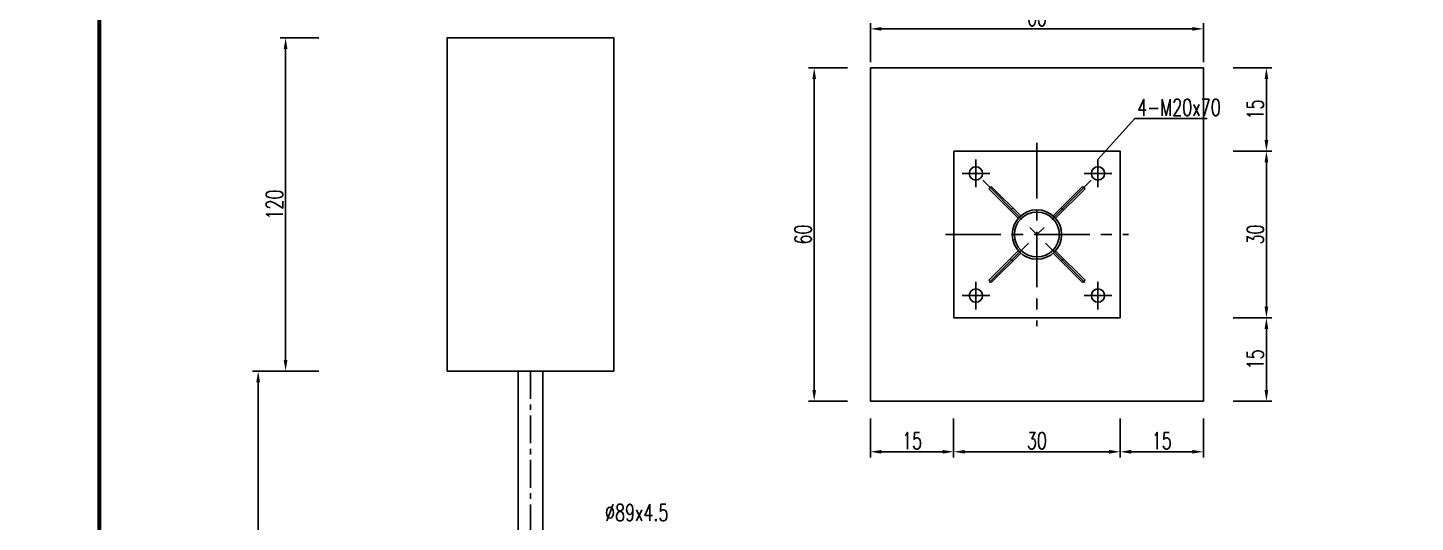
# Model space of a CAD drawing. Extents: x 3598 to 6562, y -9591 to -7828.
# Drawn here: x 5103.7 to 5353.7, y -9164.5 to -9075.5 of the extents above; entities that cross this region are included whole.
import ezdxf
from ezdxf.enums import TextEntityAlignment as Align

# ---------------------------------------------------------------- set-up
doc = ezdxf.new("R2010")
doc.units = 0
doc.header["$LTSCALE"] = 2
doc.header["$PDMODE"] = 32
doc.header["$PDSIZE"] = 0.3
doc.linetypes.add('CENTERX2', pattern=[4, 2.5, -0.5, 0.5, -0.5])
doc.layers.get('DEFPOINTS').update_dxf_attribs({"linetype": 'CONTINUOUS'})
for name, color, linetype in [('3', 3, 'CONTINUOUS'), ('中线', 2, 'CENTERX2'), ('图框', 7, 'CONTINUOUS'), ('尺寸标注', 4, 'CONTINUOUS'), ('文字字符', 7, 'CONTINUOUS'), ('文字符号', 2, 'CONTINUOUS'), ('结构1', 1, 'CONTINUOUS'), ('结构2', 7, 'CONTINUOUS'), ('结构3', 1, 'CONTINUOUS')]:
    doc.layers.add(name, color=color, linetype=linetype)
doc.styles.get("Standard").update_dxf_attribs({"font": 'simplex1.shx', "width": 0.7, "bigfont": 'hztxt.shx'})
doc.dimstyles.new('1：10', dxfattribs={"dimtxt": 3, "dimasz": 2, "dimexe": 1, "dimexo": 1, "dimgap": 0.5, "dimtad": 1, "dimrnd": 0.0095, "dimdsep": 46, "dimtxsty": 'Standard', "dimcen": 0.05, "dimclrt": 256, "dimadec": 0, "dimazin": 0, "dimtfac": 1, "dimtix": 1, "dimtmove": 2, "dimatfit": 3, "dimfxl": 0, "dimtolj": 1, "dimtzin": 0, "dimarcsym": 0})
doc.dimstyles.new('1：20', dxfattribs={"dimtxt": 3, "dimasz": 2, "dimexe": 1, "dimexo": 1, "dimgap": 0.5, "dimtad": 1, "dimlfac": 2, "dimrnd": 0.0095, "dimdsep": 46, "dimtxsty": 'Standard', "dimcen": 0.09, "dimadec": 0, "dimazin": 0, "dimtfac": 1, "dimtix": 1, "dimtmove": 2, "dimatfit": 3, "dimfxl": 0, "dimtolj": 1, "dimtzin": 0, "dimarcsym": 0})
doc.dimstyles.new('比例1：200', dxfattribs={"dimtxt": 3, "dimasz": 2, "dimexe": 1, "dimexo": 1, "dimgap": 0.5, "dimtad": 1, "dimlfac": 2, "dimzin": 13, "dimdsep": 46, "dimtxsty": 'Standard', "dimcen": -0.09, "dimclrd": 256, "dimclre": 256, "dimclrt": 256, "dimaunit": 1, "dimadec": 0, "dimazin": 0, "dimtfac": 0.0005, "dimtix": 1, "dimtmove": 2, "dimatfit": 3, "dimfxl": 0, "dimtolj": 1, "dimtzin": 13, "dimarcsym": 0})

# ---------------------------------------------------------------- blocks, each defined once
blk = doc.blocks.new('*D394')
at = {"layer": 'DEFPOINTS', "color": 0, "linetype": 'Continuous'}
for p in [(4881.45, -9128.59), (4881.45, -9138.59), (4892.95, -9138.59), (6111.65, -9172.06, -1), (6121.65, -9172.06, -1), (6111.65, -9180.97)]:
    blk.add_point(p, dxfattribs=at)
at = {"layer": '尺寸标注', "color": 0, "linetype": 'Continuous', "lineweight": -2}
for p, q in [((4886.95, -9128.59), (4893.95, -9128.59)), ((4892.95, -9130.59), (4892.95, -9136.59)), ((4886.95, -9138.59), (4893.95, -9138.59)), ((6111.65, -9175), (6111.65, -9181.97)), ((6121.65, -9175), (6121.65, -9181.97)), ((6119.65, -9180.97), (6113.65, -9180.97))]:
    blk.add_line(p, q, dxfattribs=at)
at = {"layer": '尺寸标注', "color": 0, "linetype": 'Continuous'}
for points in [[(4892.61, -9130.59), (4893.28, -9130.59), (4892.95, -9128.59)], [(4892.61, -9136.59), (4893.28, -9136.59), (4892.95, -9138.59)], [(6113.65, -9180.63), (6113.65, -9181.3), (6111.65, -9180.97)], [(6119.65, -9180.63), (6119.65, -9181.3), (6121.65, -9180.97)]]:
    blk.add_solid(points, dxfattribs=at)
at = {"layer": '尺寸标注', "color": 0, "linetype": 'Continuous', "insert": (4890.95, -9133.59), "char_height": 3, "attachment_point": 5, "rotation": 90}
blk.add_mtext('\\A1;20', dxfattribs=at)
at = {"layer": '尺寸标注', "linetype": 'Continuous', "insert": (6116.65, -9178.97), "char_height": 3, "attachment_point": 5}
blk.add_mtext('\\A1;10', dxfattribs=at)
blk = doc.blocks.new('*D395')
at = {"layer": 'DEFPOINTS', "color": 0, "linetype": 'Continuous'}
for p in [(4884.95, -9098.59), (4897.96, -9098.59), (4884.95, -9138.59), (6181.65, -9172.06, -1), (6191.65, -9172.06, -1), (6191.65, -9180.97)]:
    blk.add_point(p, dxfattribs=at)
at = {"layer": '尺寸标注', "color": 0, "linetype": 'Continuous', "lineweight": -2}
for p, q in [((4891.96, -9098.59), (4898.96, -9098.59)), ((4897.96, -9136.59), (4897.96, -9100.59)), ((4891.96, -9138.59), (4898.96, -9138.59)), ((6181.65, -9175), (6181.65, -9181.97)), ((6191.65, -9175), (6191.65, -9181.97)), ((6183.65, -9180.97), (6189.65, -9180.97))]:
    blk.add_line(p, q, dxfattribs=at)
at = {"layer": '尺寸标注', "color": 0, "linetype": 'Continuous'}
for points in [[(4897.63, -9100.59), (4898.3, -9100.59), (4897.96, -9098.59)], [(4897.63, -9136.59), (4898.3, -9136.59), (4897.96, -9138.59)], [(6183.65, -9180.63), (6183.65, -9181.3), (6181.65, -9180.97)], [(6189.65, -9180.63), (6189.65, -9181.3), (6191.65, -9180.97)]]:
    blk.add_solid(points, dxfattribs=at)
at = {"layer": '尺寸标注', "color": 0, "linetype": 'Continuous', "insert": (4895.96, -9118.59), "char_height": 3, "attachment_point": 5, "rotation": 90}
blk.add_mtext('\\A1;80', dxfattribs=at)
at = {"layer": '尺寸标注', "linetype": 'Continuous', "insert": (6186.65, -9178.97), "char_height": 3, "attachment_point": 5}
blk.add_mtext('\\A1;10', dxfattribs=at)
blk = doc.blocks.new('*D397')
at = {"layer": 'DEFPOINTS', "color": 0, "linetype": 'Continuous'}
for p in [(6191.65, -9162.06, -1), (6191.65, -9172.06, -1), (6197.68, -9172.06), (4851.14, -9181.74), (4825.9, -9211.74), (4851.14, -9211.74)]:
    blk.add_point(p, dxfattribs=at)
at = {"layer": '尺寸标注', "color": 0, "linetype": 'Continuous', "lineweight": -2}
for p, q in [((6192.64, -9162.06), (6198.68, -9162.06)), ((6197.68, -9164.06), (6197.68, -9170.06)), ((6192.64, -9172.06), (6198.68, -9172.06)), ((4831.9, -9181.74), (4824.9, -9181.74)), ((4825.9, -9183.74), (4825.9, -9209.74)), ((4831.9, -9211.74), (4824.9, -9211.74))]:
    blk.add_line(p, q, dxfattribs=at)
at = {"layer": '尺寸标注', "color": 0, "linetype": 'Continuous'}
for points in [[(6197.35, -9164.06), (6198.01, -9164.06), (6197.68, -9162.06)], [(6197.35, -9170.06), (6198.01, -9170.06), (6197.68, -9172.06)], [(4825.57, -9183.74), (4826.24, -9183.74), (4825.9, -9181.74)], [(4825.57, -9209.74), (4826.24, -9209.74), (4825.9, -9211.74)]]:
    blk.add_solid(points, dxfattribs=at)
at = {"layer": '尺寸标注', "linetype": 'Continuous', "char_height": 3, "attachment_point": 5, "rotation": 90}
for s, insert in [('\\A1;10', (6195.68, -9167.06)), ('\\A1;30', (4823.9, -9196.74))]:
    blk.add_mtext(s, dxfattribs=dict(at, insert=insert))
blk = doc.blocks.new('*D405')
at = {"layer": 'DEFPOINTS', "color": 0, "linetype": 'Continuous'}
for p in [(5145.24, -9137.28), (5194.28, -9137.28), (6180.14, -9218.93, -1), (6202.02, -9218.93), (5179.28, -9231.51), (6180.14, -9278.93, -1)]:
    blk.add_point(p, dxfattribs=at)
at = {"layer": '尺寸标注', "linetype": 'Continuous', "lineweight": -2}
for p, q in [((5151.24, -9137.28), (5144.24, -9137.28)), ((5145.24, -9229.51), (5145.24, -9139.28)), ((5151.24, -9231.51), (5144.24, -9231.51))]:
    blk.add_line(p, q, dxfattribs=at)
at = {"layer": '尺寸标注', "color": 0, "linetype": 'Continuous', "lineweight": -2}
for p, q in [((6196.03, -9218.93), (6203.02, -9218.93)), ((6202.02, -9276.93), (6202.02, -9220.93)), ((6196.03, -9278.93), (6203.02, -9278.93))]:
    blk.add_line(p, q, dxfattribs=at)
at = {"layer": '尺寸标注', "linetype": 'Continuous'}
for points in [[(5144.9, -9139.28), (5145.57, -9139.28), (5145.24, -9137.28)], [(5144.9, -9229.51), (5145.57, -9229.51), (5145.24, -9231.51)]]:
    blk.add_solid(points, dxfattribs=at)
at = {"layer": '尺寸标注', "color": 0, "linetype": 'Continuous'}
for points in [[(6201.69, -9220.93), (6202.36, -9220.93), (6202.02, -9218.93)], [(6201.69, -9276.93), (6202.36, -9276.93), (6202.02, -9278.93)]]:
    blk.add_solid(points, dxfattribs=at)
at = {"layer": '尺寸标注', "linetype": 'Continuous', "char_height": 3, "attachment_point": 5, "rotation": 90}
for s, insert in [('\\A1;250', (5143.24, -9184.39)), ('\\A1;60', (6200.02, -9248.93))]:
    blk.add_mtext(s, dxfattribs=dict(at, insert=insert))
blk = doc.blocks.new('*D406')
at = {"layer": 'DEFPOINTS', "color": 0, "linetype": 'Continuous'}
for p in [(5150.18, -9077.28), (5194.28, -9077.28), (5194.28, -9137.28), (6197.64, -9278.93), (6190.14, -9288.93, -1), (6202.02, -9288.93)]:
    blk.add_point(p, dxfattribs=at)
at = {"layer": '尺寸标注', "linetype": 'Continuous', "lineweight": -2}
for p, q in [((5156.18, -9077.28), (5149.18, -9077.28)), ((5150.18, -9135.28), (5150.18, -9079.28)), ((5156.18, -9137.28), (5149.18, -9137.28))]:
    blk.add_line(p, q, dxfattribs=at)
at = {"layer": '尺寸标注', "color": 0, "linetype": 'Continuous', "lineweight": -2}
for p, q in [((6198.64, -9278.93), (6203.02, -9278.93)), ((6202.02, -9280.93), (6202.02, -9286.93)), ((6196.05, -9288.93), (6203.02, -9288.93))]:
    blk.add_line(p, q, dxfattribs=at)
at = {"layer": '尺寸标注', "linetype": 'Continuous'}
for points in [[(5149.84, -9079.28), (5150.51, -9079.28), (5150.18, -9077.28)], [(5149.84, -9135.28), (5150.51, -9135.28), (5150.18, -9137.28)]]:
    blk.add_solid(points, dxfattribs=at)
at = {"layer": '尺寸标注', "color": 0, "linetype": 'Continuous'}
for points in [[(6201.69, -9280.93), (6202.36, -9280.93), (6202.02, -9278.93)], [(6201.69, -9286.93), (6202.36, -9286.93), (6202.02, -9288.93)]]:
    blk.add_solid(points, dxfattribs=at)
at = {"layer": '尺寸标注', "linetype": 'Continuous', "char_height": 3, "attachment_point": 5, "rotation": 90}
for s, insert in [('\\A1;120', (5148.18, -9107.28)), ('\\A1;10', (6200.02, -9283.93))]:
    blk.add_mtext(s, dxfattribs=dict(at, insert=insert))
blk = doc.blocks.new('*D422')
at = {"layer": 'DEFPOINTS', "color": 0, "linetype": 'Continuous'}
for p in [(5270.53, -9127.68), (5255.53, -9142.68), (5270.53, -9151.81)]:
    blk.add_point(p, dxfattribs=at)
at = {"layer": '尺寸标注', "color": 0, "linetype": 'Continuous', "lineweight": -2}
for p, q in [((5255.53, -9145.81), (5255.53, -9152.81)), ((5270.53, -9145.81), (5270.53, -9152.81)), ((5257.53, -9151.81), (5268.53, -9151.81))]:
    blk.add_line(p, q, dxfattribs=at)
at = {"layer": '尺寸标注', "color": 0, "linetype": 'Continuous'}
for points in [[(5257.53, -9151.47), (5257.53, -9152.14), (5255.53, -9151.81)], [(5268.53, -9151.47), (5268.53, -9152.14), (5270.53, -9151.81)]]:
    blk.add_solid(points, dxfattribs=at)
at = {"layer": '尺寸标注', "linetype": 'Continuous', "insert": (5263.03, -9149.81), "char_height": 3, "attachment_point": 5}
blk.add_mtext('\\A1;15', dxfattribs=at)
blk = doc.blocks.new('*D423')
at = {"layer": 'DEFPOINTS', "color": 0, "linetype": 'Continuous'}
for p in [(5270.53, -9127.68), (5300.53, -9127.68), (5300.53, -9151.81)]:
    blk.add_point(p, dxfattribs=at)
at = {"layer": '尺寸标注', "color": 0, "linetype": 'Continuous', "lineweight": -2}
for p, q in [((5270.53, -9145.81), (5270.53, -9152.81)), ((5300.53, -9145.81), (5300.53, -9152.81)), ((5272.53, -9151.81), (5298.53, -9151.81))]:
    blk.add_line(p, q, dxfattribs=at)
at = {"layer": '尺寸标注', "color": 0, "linetype": 'Continuous'}
for points in [[(5272.53, -9151.47), (5272.53, -9152.14), (5270.53, -9151.81)], [(5298.53, -9151.47), (5298.53, -9152.14), (5300.53, -9151.81)]]:
    blk.add_solid(points, dxfattribs=at)
at = {"layer": '尺寸标注', "linetype": 'Continuous', "insert": (5285.53, -9149.81), "char_height": 3, "attachment_point": 5}
blk.add_mtext('\\A1;30', dxfattribs=at)
blk = doc.blocks.new('*D424')
at = {"layer": 'DEFPOINTS', "color": 0, "linetype": 'Continuous'}
for p in [(5300.53, -9127.68), (5315.53, -9127.68), (5315.53, -9151.81)]:
    blk.add_point(p, dxfattribs=at)
at = {"layer": '尺寸标注', "color": 0, "linetype": 'Continuous', "lineweight": -2}
for p, q in [((5300.53, -9145.81), (5300.53, -9152.81)), ((5315.53, -9145.81), (5315.53, -9152.81)), ((5302.53, -9151.81), (5313.53, -9151.81))]:
    blk.add_line(p, q, dxfattribs=at)
at = {"layer": '尺寸标注', "color": 0, "linetype": 'Continuous'}
for points in [[(5302.53, -9151.47), (5302.53, -9152.14), (5300.53, -9151.81)], [(5313.53, -9151.47), (5313.53, -9152.14), (5315.53, -9151.81)]]:
    blk.add_solid(points, dxfattribs=at)
at = {"layer": '尺寸标注', "linetype": 'Continuous', "insert": (5308.03, -9149.81), "char_height": 3, "attachment_point": 5}
blk.add_mtext('\\A1;15', dxfattribs=at)
blk = doc.blocks.new('*D425')
at = {"layer": 'DEFPOINTS', "color": 0, "linetype": 'Continuous'}
for p in [(5300.53, -9127.68), (5300.53, -9142.68), (5326.88, -9142.68)]:
    blk.add_point(p, dxfattribs=at)
at = {"layer": '尺寸标注', "color": 0, "linetype": 'Continuous', "lineweight": -2}
for p, q in [((5320.88, -9127.68), (5327.88, -9127.68)), ((5326.88, -9129.68), (5326.88, -9140.68)), ((5320.88, -9142.68), (5327.88, -9142.68))]:
    blk.add_line(p, q, dxfattribs=at)
at = {"layer": '尺寸标注', "color": 0, "linetype": 'Continuous'}
for points in [[(5326.54, -9129.68), (5327.21, -9129.68), (5326.88, -9127.68)], [(5326.54, -9140.68), (5327.21, -9140.68), (5326.88, -9142.68)]]:
    blk.add_solid(points, dxfattribs=at)
at = {"layer": '尺寸标注', "linetype": 'Continuous', "insert": (5324.88, -9135.18), "char_height": 3, "attachment_point": 5, "rotation": 90}
blk.add_mtext('\\A1;15', dxfattribs=at)
blk = doc.blocks.new('*D426')
at = {"layer": 'DEFPOINTS', "color": 0, "linetype": 'Continuous'}
for p in [(5300.53, -9097.68), (5326.88, -9097.68), (5300.53, -9127.68)]:
    blk.add_point(p, dxfattribs=at)
at = {"layer": '尺寸标注', "color": 0, "linetype": 'Continuous', "lineweight": -2}
for p, q in [((5320.88, -9097.68), (5327.88, -9097.68)), ((5326.88, -9125.68), (5326.88, -9099.68)), ((5320.88, -9127.68), (5327.88, -9127.68))]:
    blk.add_line(p, q, dxfattribs=at)
at = {"layer": '尺寸标注', "color": 0, "linetype": 'Continuous'}
for points in [[(5326.54, -9099.68), (5327.21, -9099.68), (5326.88, -9097.68)], [(5326.54, -9125.68), (5327.21, -9125.68), (5326.88, -9127.68)]]:
    blk.add_solid(points, dxfattribs=at)
at = {"layer": '尺寸标注', "linetype": 'Continuous', "insert": (5324.88, -9112.68), "char_height": 3, "attachment_point": 5, "rotation": 90}
blk.add_mtext('\\A1;30', dxfattribs=at)
blk = doc.blocks.new('*D427')
at = {"layer": 'DEFPOINTS', "color": 0, "linetype": 'Continuous'}
for p in [(5300.53, -9082.68), (5326.88, -9082.68), (5300.53, -9097.68)]:
    blk.add_point(p, dxfattribs=at)
at = {"layer": '尺寸标注', "color": 0, "linetype": 'Continuous', "lineweight": -2}
for p, q in [((5320.88, -9082.68), (5327.88, -9082.68)), ((5326.88, -9095.68), (5326.88, -9084.68)), ((5320.88, -9097.68), (5327.88, -9097.68))]:
    blk.add_line(p, q, dxfattribs=at)
at = {"layer": '尺寸标注', "color": 0, "linetype": 'Continuous'}
for points in [[(5326.54, -9084.68), (5327.21, -9084.68), (5326.88, -9082.68)], [(5326.54, -9095.68), (5327.21, -9095.68), (5326.88, -9097.68)]]:
    blk.add_solid(points, dxfattribs=at)
at = {"layer": '尺寸标注', "linetype": 'Continuous', "insert": (5324.88, -9090.18), "char_height": 3, "attachment_point": 5, "rotation": 90}
blk.add_mtext('\\A1;15', dxfattribs=at)
blk = doc.blocks.new('*D428')
at = {"layer": 'DEFPOINTS', "color": 0, "linetype": 'Continuous'}
for p in [(5315.53, -9075.65), (5255.53, -9082.68), (5315.53, -9082.68)]:
    blk.add_point(p, dxfattribs=at)
at = {"layer": '尺寸标注', "color": 0, "linetype": 'Continuous', "lineweight": -2}
for p, q in [((5255.53, -9081.65), (5255.53, -9074.65)), ((5257.53, -9075.65), (5313.53, -9075.65)), ((5315.53, -9081.65), (5315.53, -9074.65))]:
    blk.add_line(p, q, dxfattribs=at)
at = {"layer": '尺寸标注', "color": 0, "linetype": 'Continuous'}
for points in [[(5257.53, -9075.32), (5257.53, -9075.98), (5255.53, -9075.65)], [(5313.53, -9075.32), (5313.53, -9075.98), (5315.53, -9075.65)]]:
    blk.add_solid(points, dxfattribs=at)
at = {"layer": '尺寸标注', "linetype": 'Continuous', "insert": (5285.53, -9073.65), "char_height": 3, "attachment_point": 5}
blk.add_mtext('\\A1;60', dxfattribs=at)
blk = doc.blocks.new('*D429')
at = {"layer": 'DEFPOINTS', "color": 0, "linetype": 'Continuous'}
for p in [(5255.53, -9082.68), (5245.41, -9142.68), (5255.53, -9142.68)]:
    blk.add_point(p, dxfattribs=at)
at = {"layer": '尺寸标注', "color": 0, "linetype": 'Continuous', "lineweight": -2}
for p, q in [((5251.41, -9082.68), (5244.41, -9082.68)), ((5245.41, -9084.68), (5245.41, -9140.68)), ((5251.41, -9142.68), (5244.41, -9142.68))]:
    blk.add_line(p, q, dxfattribs=at)
at = {"layer": '尺寸标注', "color": 0, "linetype": 'Continuous'}
for points in [[(5245.08, -9084.68), (5245.74, -9084.68), (5245.41, -9082.68)], [(5245.08, -9140.68), (5245.74, -9140.68), (5245.41, -9142.68)]]:
    blk.add_solid(points, dxfattribs=at)
at = {"layer": '尺寸标注', "linetype": 'Continuous', "insert": (5243.41, -9112.68), "char_height": 3, "attachment_point": 5, "rotation": 90}
blk.add_mtext('\\A1;60', dxfattribs=at)

msp = doc.modelspace()

# ---------------------------------------------------------------- linework, layer by layer
at = {"layer": '中线', "ltscale": 2}
for p, q in [((5285.5345, -9096.1815), (5285.5345, -9129.1815)), ((5274.5345, -9099.1815), (5274.5345, -9104.1815)), ((5296.5345, -9099.1815), (5296.5345, -9104.1815)), ((5277.0345, -9101.6815), (5272.0345, -9101.6815)), ((5295.3064, -9102.9095), (5275.7625, -9122.4534)), ((5275.7625, -9102.9095), (5295.3064, -9122.4534)), ((5299.0345, -9101.6815), (5294.0345, -9101.6815)), ((5269.0345, -9112.6815), (5302.0345, -9112.6815)), ((5274.5345, -9121.1815), (5274.5345, -9126.1815)), ((5296.5345, -9121.1815), (5296.5345, -9126.1815)), ((5277.0345, -9123.6815), (5272.0345, -9123.6815)), ((5299.0345, -9123.6815), (5294.0345, -9123.6815))]:
    msp.add_line(p, q, dxfattribs=at)
at = {"layer": '中线'}
msp.add_line((5194.2809, -9137.2779), (5194.2809, -9231.5087), dxfattribs=at)
at = {"layer": '图框', "const_width": 0.7}
msp.add_lwpolyline([(5496.6307, -9053.8303), (5116.6307, -9053.8303), (5116.6307, -9330.8303), (5496.6307, -9330.8303), (5496.6307, -9053.8303)], dxfattribs=at)
at = {"layer": '文字符号'}
for p in [(5296.5345, -9099.1815), (5316.1751, -9091.7932)]:
    msp.add_line(p, (5303.1632, -9091.7932), dxfattribs=at)
at = {"layer": '结构1'}
for points in [[(5255.5345, -9082.6815), (5315.5345, -9082.6815), (5315.5345, -9142.6815), (5255.5345, -9142.6815)], [(5270.5345, -9097.6815), (5300.5345, -9097.6815), (5300.5345, -9127.6815), (5270.5345, -9127.6815)]]:
    msp.add_lwpolyline(points, close=True, dxfattribs=at)
at = {"layer": '结构2'}
for p, q in [((5276.8724, -9104.4437), (5277.2967, -9104.0194)), ((5282.1829, -9109.7541), (5276.8724, -9104.4437)), ((5282.6071, -9109.3299), (5277.2967, -9104.0194)), ((5288.4618, -9109.3299), (5293.7723, -9104.0194)), ((5288.8861, -9109.7541), (5294.1965, -9104.4437)), ((5294.1965, -9104.4437), (5293.7723, -9104.0194)), ((5280.7531, -9108.3244), (5281.1774, -9107.9001)), ((5290.3158, -9108.3244), (5289.8916, -9107.9001)), ((5282.1829, -9115.6088), (5276.8724, -9120.9193)), ((5282.6071, -9116.0331), (5277.2967, -9121.3435)), ((5288.4618, -9116.0331), (5293.7723, -9121.3435)), ((5288.8861, -9115.6088), (5294.1965, -9120.9193)), ((5280.7531, -9117.0386), (5281.1774, -9117.4628)), ((5290.3158, -9117.0386), (5289.8916, -9117.4628)), ((5276.8724, -9120.9193), (5277.2967, -9121.3435)), ((5294.1965, -9120.9193), (5293.7723, -9121.3435))]:
    msp.add_line(p, q, dxfattribs=at)
for centre, radius in [((5274.5345, -9101.6815), 1.2), ((5296.5345, -9101.6815), 1.2), ((5285.5345, -9112.6815), 4.45), ((5285.5345, -9112.6815), 4.05), ((5274.5345, -9123.6815), 1.2), ((5296.5345, -9123.6815), 1.2)]:
    msp.add_circle(centre, radius, dxfattribs=at)
at = {"layer": '结构3'}
for p, q in [((5192.0559, -9137.2771), (5192.0559, -9179.7899)), ((5196.5059, -9137.2771), (5196.5059, -9179.7899))]:
    msp.add_line(p, q, dxfattribs=at)
msp.add_lwpolyline([(5179.2809, -9137.2779), (5209.2809, -9137.2769), (5209.2809, -9077.2779), (5179.2809, -9077.2779)], close=True, dxfattribs=at)

# ---------------------------------------------------------------- texts
at = {"layer": '3', "color": 7, "width": 0.7}
msp.add_text('4-M20x70', height=3, dxfattribs=at).set_placement((5303.6176, -9091.2817))
at = {"layer": '文字字符', "color": 7, "linetype": 'Continuous', "width": 0.7}
msp.add_text('%%C89x4.5', height=3, dxfattribs=at).set_placement((5213.4375, -9162.7562), align=Align.MIDDLE_CENTER)

# ---------------------------------------------------------------- dimensions: what is measured, and where the dimension line sits
at = {"layer": '尺寸标注', "linetype": 'Continuous'}
for base, p1, p2, picture, middle in [((5315.5345, -9075.6514), (5255.5345, -9082.6815), (5315.5345, -9082.6815), '*D428', (5285.5345, -9073.6514)), ((6191.6494, -9180.965), (6181.6494, -9172.0631, -1), (6191.6494, -9172.0631, -1), '*D395', (6186.6494, -9178.965)), ((6111.6494, -9180.965), (6121.6494, -9172.0631, -1), (6111.6494, -9172.0631, -1), '*D394', (6116.6494, -9178.965)), ((5270.5345, -9151.8055), (5255.5345, -9142.6815), (5270.5345, -9127.6815), '*D422', (5263.0345, -9149.8055)), ((5300.5345, -9151.8055), (5270.5345, -9127.6815), (5300.5345, -9127.6815), '*D423', (5285.5345, -9149.8055)), ((5315.5345, -9151.8055), (5300.5345, -9127.6815), (5315.5345, -9127.6815), '*D424', (5308.0345, -9149.8055))]:
    dim = msp.add_linear_dim(base=base, p1=p1, p2=p2, dimstyle='1：10', dxfattribs=at)
    dim.commit()
    dim.dimension.update_dxf_attribs({"geometry": picture, "text_midpoint": middle})
for base, p1, p2, dimstyle, picture, middle in [((5150.1773, -9077.2779), (5194.2809, -9137.2779), (5194.2809, -9077.2779), '比例1：200', '*D406', (5148.1773, -9107.2779)), ((6202.0249, -9288.9312, -1), (6197.6392, -9278.9312, -1), (6190.1436, -9288.9312, -2), '1：10', '*D406', (6200.0249, -9283.9312, -1)), ((5245.4095, -9142.6815), (5255.5345, -9082.6815), (5255.5345, -9142.6815), '1：10', '*D429', (5243.4095, -9112.6815)), ((5326.8769, -9082.6815), (5300.5345, -9097.6815), (5300.5345, -9082.6815), '1：10', '*D427', (5324.8769, -9090.1815)), ((4897.9632, -9098.5888), (4884.9457, -9138.5888), (4884.9457, -9098.5888), '1：20', '*D395', (4895.9632, -9118.5888)), ((5326.8769, -9097.6815), (5300.5345, -9127.6815), (5300.5345, -9097.6815), '1：10', '*D426', (5324.8769, -9112.6815)), ((4892.9459, -9138.5888), (4881.4457, -9128.5888), (4881.4457, -9138.5888), '1：20', '*D394', (4890.9459, -9133.5888)), ((5326.8769, -9142.6815), (5300.5345, -9127.6815), (5300.5345, -9142.6815), '1：10', '*D425', (5324.8769, -9135.1815)), ((6202.0249, -9218.9312, -1), (6180.1436, -9278.9312, -2), (6180.1436, -9218.9312, -2), '1：10', '*D405', (6200.0249, -9248.9312, -1)), ((4825.9042, -9211.7386), (4851.1433, -9181.7386), (4851.1433, -9211.7386), '1：10', '*D397', (4823.9042, -9196.7386)), ((6197.6791, -9172.0631), (6191.6494, -9162.0631, -1), (6191.6494, -9172.0631, -1), '1：10', '*D397', (6195.6791, -9167.0631))]:
    dim = msp.add_linear_dim(base=base, p1=p1, p2=p2, angle=90, dimstyle=dimstyle, dxfattribs=at)
    dim.commit()
    dim.dimension.update_dxf_attribs({"geometry": picture, "text_midpoint": middle})
dim = msp.add_linear_dim(base=(5145.2356, -9137.2779), p1=(5179.2809, -9231.5087), p2=(5194.2809, -9137.2779), angle=90, text='250', dimstyle='比例1：200', override={"dimtxsty": 'Standard'}, dxfattribs=at)
dim.commit()
dim.dimension.update_dxf_attribs({"geometry": '*D405', "text_midpoint": (5143.2356, -9184.3933)})

doc.saveas('drawing.dxf')
